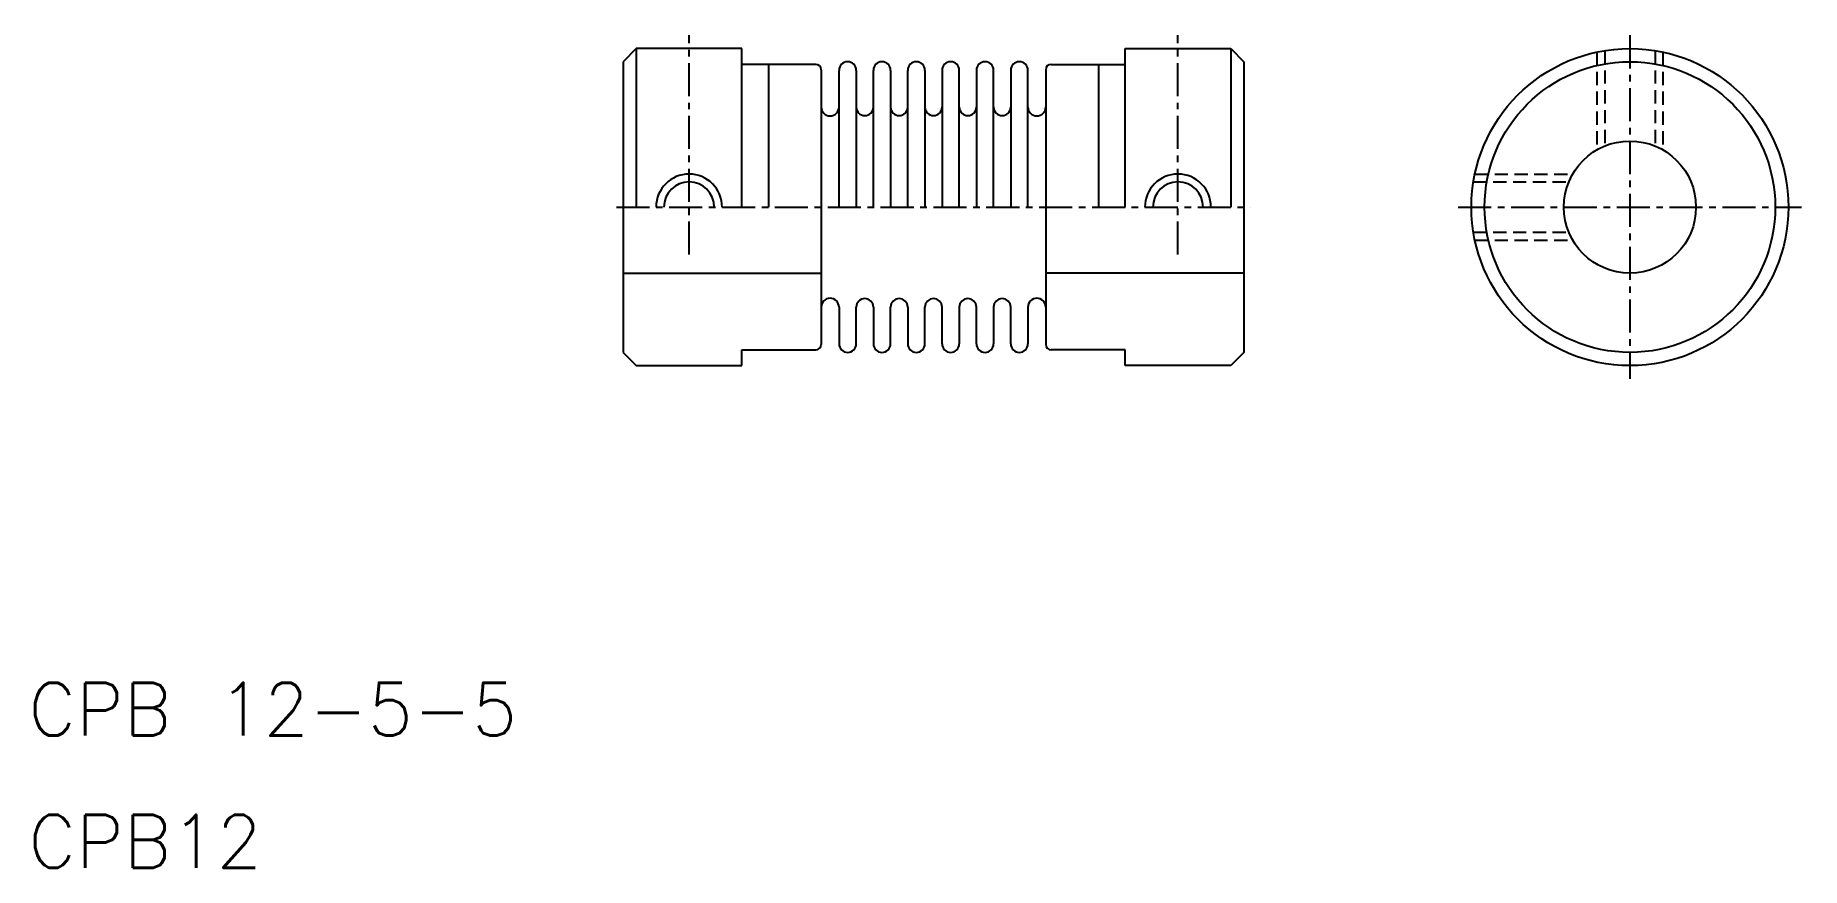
# Model space of a CAD drawing. Extents: x 5.3 to 72.1, y 5 to 36.5.
import ezdxf

# ---------------------------------------------------------------- set-up
doc = ezdxf.new("R2010")
doc.units = 0
doc.linetypes.add('CENTER', pattern=[2, 1.25, -0.25, 0.25, -0.25])
doc.linetypes.add('DASHED', pattern=[0.75, 0.5, -0.25])
doc.layers.get('0').update_dxf_attribs({"linetype": 'CONTINUOUS'})
doc.layers.add('CENTER', color=1, linetype='CENTER')
doc.styles.get("Standard").update_dxf_attribs({"font": 'txt', "bigfont": 'BIGFONT'})

msp = doc.modelspace()

# ---------------------------------------------------------------- linework, layer by layer
at = {"color": 7, "linetype": 'CONTINUOUS'}
for p, q in [((28, 36), (27.5, 35.5)), ((27.5, 35.5), (27.5, 24.5)), ((28, 36), (28, 30)), ((32, 36), (28, 36)), ((32, 30), (32, 36)), ((46.5, 30), (46.5, 36)), ((46.5, 36), (50.5, 36)), ((50.5, 36), (51, 35.5)), ((50.5, 36), (50.5, 30)), ((51, 35.5), (51, 24.5)), ((34.8, 35.4), (32, 35.4)), ((33, 35.4), (33, 30)), ((35, 35.2), (35, 24.8)), ((35.675, 30), (35.675, 35.175)), ((36.325, 35.175), (36.325, 30)), ((36.975, 30), (36.975, 35.175)), ((37.625, 35.175), (37.625, 30)), ((38.275, 30), (38.275, 35.175)), ((38.925, 35.175), (38.925, 30)), ((39.575, 35.175), (39.575, 30)), ((40.225, 30), (40.225, 35.175)), ((40.875, 35.175), (40.875, 30)), ((41.525, 30), (41.525, 35.175)), ((42.175, 35.175), (42.175, 30)), ((42.825, 30), (42.825, 35.175)), ((43.5, 35.2), (43.5, 24.8)), ((43.7, 35.4), (46.5, 35.4)), ((45.5, 35.4), (45.5, 30)), ((35, 32.6), (35, 32.6)), ((35, 30), (35, 30)), ((27.5, 27.5), (35.001, 27.5)), ((51, 27.5), (43.499, 27.5)), ((35.675, 26.212), (35.675, 24.825)), ((36.325, 24.825), (36.325, 26.212)), ((36.975, 26.212), (36.975, 24.825)), ((37.625, 24.825), (37.625, 26.212)), ((38.275, 26.212), (38.275, 24.825)), ((38.925, 24.825), (38.925, 26.212)), ((39.575, 24.825), (39.575, 26.212)), ((40.225, 26.212), (40.225, 24.825)), ((40.875, 24.825), (40.875, 26.212)), ((41.525, 26.212), (41.525, 24.825)), ((42.175, 24.825), (42.175, 26.212)), ((42.825, 26.212), (42.825, 24.825)), ((27.5, 24.5), (28, 24)), ((31.995, 24), (31.995, 24.6)), ((31.995, 24.6), (34.8, 24.6)), ((46.505, 24.6), (43.7, 24.6)), ((46.505, 24), (46.505, 24.6)), ((51, 24.5), (50.5, 24)), ((28, 24), (32, 24)), ((50.5, 24), (46.5, 24))]:
    msp.add_line(p, q, dxfattribs=at)
at = {"color": 3, "linetype": 'DASHED'}
for p, q in [((64.358, 35.868), (64.358, 32.165)), ((64.658, 35.924), (64.658, 32.312)), ((66.558, 35.924), (66.558, 32.312)), ((66.858, 35.868), (66.858, 32.165)), ((59.684, 30.95), (63.296, 30.95)), ((59.74, 31.25), (63.443, 31.25)), ((59.684, 29.05), (63.296, 29.05)), ((59.74, 28.75), (63.443, 28.75))]:
    msp.add_line(p, q, dxfattribs=at)
at = {"color": 7, "linetype": 'CONTINUOUS'}
for radius in [6, 5.5, 2.5]:
    msp.add_circle((65.608, 30), radius, dxfattribs=at)
for centre, radius, start, end in [((36, 35.175), 0.325, 0, 180), ((37.3, 35.175), 0.325, 0, 180), ((38.6, 35.175), 0.325, 0, 180), ((39.9, 35.175), 0.325, 0, 180), ((41.2, 35.175), 0.325, 0, 180), ((42.5, 35.175), 0.325, 0, 180), ((34.8, 35.2), 0.2, 0, 90), ((43.7, 35.2), 0.2, 90, 180), ((35.337, 33.788), 0.338, 180, 0), ((36.65, 33.788), 0.325, 180, 0), ((37.95, 33.788), 0.325, 180, 0), ((39.25, 33.788), 0.325, 180, 0), ((40.55, 33.788), 0.325, 180, 0), ((41.85, 33.788), 0.325, 180, 0), ((43.162, 33.788), 0.338, 180, 0), ((30, 30), 0.95, 0, 180), ((48.503, 30), 0.95, 0, 180), ((35.337, 26.212), 0.338, 0, 180), ((36.65, 26.212), 0.325, 0, 180), ((37.95, 26.212), 0.325, 0, 180), ((39.25, 26.212), 0.325, 0, 180), ((40.55, 26.212), 0.325, 0, 180), ((41.85, 26.212), 0.325, 0, 180), ((43.162, 26.212), 0.338, 0, 180), ((34.8, 24.8), 0.2, 270, 0), ((36, 24.825), 0.325, 180, 0), ((37.3, 24.825), 0.325, 180, 0), ((38.6, 24.825), 0.325, 180, 0), ((39.9, 24.825), 0.325, 180, 0), ((41.2, 24.825), 0.325, 180, 0), ((42.5, 24.825), 0.325, 180, 0), ((43.7, 24.8), 0.2, 180, 270)]:
    msp.add_arc(centre, radius, start, end, dxfattribs=at)
at = {"color": 3}
for centre in [(30, 30), (48.503, 30)]:
    msp.add_arc(centre, 1.25, 0, 180, dxfattribs=at)
at = {"layer": 'CENTER', "color": 1, "linetype": 'CENTER'}
for p, q in [((30, 28.2), (30, 36.5)), ((48.503, 28.2), (48.503, 36.5)), ((65.608, 36.5), (65.608, 23.5)), ((27.25, 30), (51.253, 30)), ((59.108, 30), (72.108, 30))]:
    msp.add_line(p, q, dxfattribs=at)

# ---------------------------------------------------------------- texts
at = {"color": 7, "linetype": 'CONTINUOUS'}
for s, p in [('CPB 12-5-5', (5, 10)), ('CPB12', (5, 5))]:
    msp.add_text(s, height=2, dxfattribs=at).set_placement(p)

doc.saveas('drawing.dxf')
